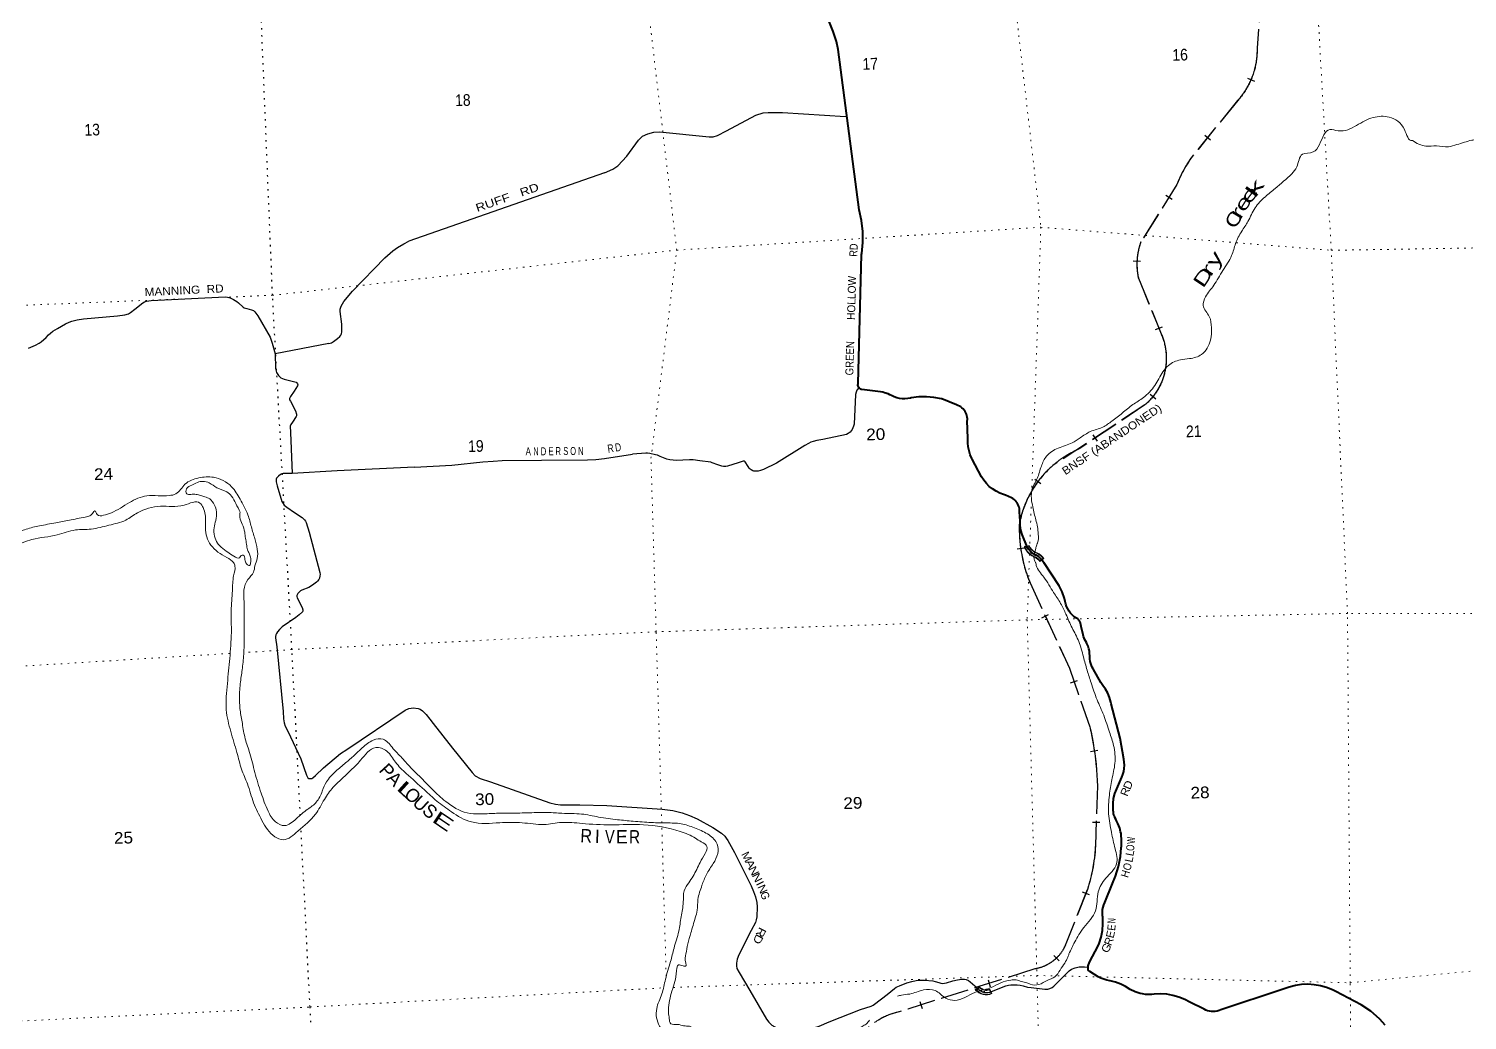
# Model space of a CAD drawing. Header units: feet. Extents: x 751810 to 1010326, y -353855 to -161247.
# Drawn here: x 887185 to 908761, y -190935 to -176058 of the extents above; entities that cross this region are included whole.
import ezdxf
from ezdxf.enums import TextEntityAlignment as Align

# ---------------------------------------------------------------- set-up
doc = ezdxf.new("R2010")
doc.units = ezdxf.units.FT
doc.header["$LTSCALE"] = 70
doc.header["$PDMODE"] = 32
doc.header["$PDSIZE"] = 35
doc.linetypes.add('DOTTED', pattern=[1.5, 0.3, -1.2])
doc.linetypes.add('LONG_DASHED', pattern=[7.5, 6, -1.5])
for name, color, linetype, lineweight in [('26', 7, 'Continuous', 40), ('29', 7, 'Continuous', 25), ('31', 7, 'Continuous', 13), ('39', 7, 'Continuous', 13), ('6', 7, 'DOTTED', 25), ('61', 7, 'Continuous', 13), ('63', 7, 'Continuous', 25), ('7', 7, 'DOTTED', 13)]:
    doc.layers.add(name, color=color, linetype=linetype, lineweight=lineweight)
for name, color, linetype in [('27', 7, 'Continuous'), ('30', 7, 'Continuous'), ('41', 7, 'Continuous')]:
    doc.layers.add(name, color=color, linetype=linetype)

msp = doc.modelspace()

# ---------------------------------------------------------------- linework, layer by layer
at = {"layer": '26'}
for points in [[(902378.96, -184026.41), (902362.37, -184005.12), (902329.67, -183976.94), (902268.81, -183944.22), (902220.67, -183910.59), (902187.06, -183873.33), (902160.72, -183832.43), (902085.6, -183647.53), (902085.06, -183645.87), (902067.42, -183580.14), (902056.76, -183512.93), (902053.17, -183444.98), (902047.17, -183304.94), (902046.1, -183279.82), (902042.88, -183254.94), (902039.07, -183236.88), (902031.91, -183214.74), (902022.48, -183193.48), (902010.88, -183173.32), (901997.23, -183154.48), (901981.69, -183137.17), (901964.43, -183121.58), (901945.63, -183107.88), (901925.5, -183096.23), (901835.47, -183054.66), (901807.06, -183046.36), (901748.76, -183024.34), (901693.1, -182996.34), (901640.66, -182962.68), (901592.03, -182923.72), (901547.73, -182879.89), (901508.26, -182831.68), (901474.05, -182779.6), (901334.8, -182513.84), (901331.67, -182507.73), (901306.64, -182450.99), (901287.68, -182391.94), (901275, -182331.23), (901268.73, -182269.53), (901268.94, -182207.52), (901262.57, -181933.63), (901262.61, -181933.02), (901262.94, -181909.59), (901260.81, -181886.26), (901256.26, -181863.28), (901249.33, -181840.89), (901240.09, -181819.36), (901228.66, -181798.91), (901215.15, -181779.77), (901199.72, -181762.14), (901182.53, -181746.23), (901163.77, -181732.19), (901143.64, -181720.2), (901122.37, -181710.37), (901100.19, -181702.83), (900881.6, -181612.82), (900874.67, -181611.09), (900761.99, -181589.61), (900647.68, -181580.02), (900532.99, -181582.43), (900419.19, -181596.82), (900409.95, -181599.26), (900369.07, -181607.27), (900327.59, -181610.96), (900285.95, -181610.3), (900244.6, -181605.29), (900204, -181595.98), (900164.6, -181582.49), (900126.63, -181560.99), (900101.84, -181548.43), (900073.29, -181536.93), (900017.73, -181518.58), (899994.46, -181511.93), (899960.55, -181506.14), (899682.05, -181473.01), (899676.54, -181471.56), (899668.99, -181468.83), (899661.77, -181465.33), (899654.95, -181461.09), (899648.61, -181456.16), (899642.83, -181450.6), (899637.65, -181444.46), (899633.15, -181437.82), (899630.41, -181432.7), (899622.69, -181407.67), (899623.39, -181382.7), (899677.56, -179445.11), (899679.68, -179431.55), (899695.89, -179266.83), (899694.79, -179101.31), (899676.4, -178936.81), (899640.91, -178775.14), (899325.45, -176367.94), (899300.22, -176249.47), (899252.61, -176096.55), (899189.27, -175949.45)], [(903324.18, -189166.61), (903438.85, -188882.1), (903483.84, -188774.31), (903529.82, -188627.44), (903560.19, -188476.57), (903572.27, -188348.35), (903574.6, -188323.54), (903575.63, -188298.35), (903576.44, -188222.19), (903570.47, -188159.04), (903568.1, -188133.9), (903562.21, -188109.04), (903548.26, -188054.14), (903522.31, -187983.82), (903501.48, -187941.59), (903489.11, -187916.51), (903473.86, -187891.59), (903472.76, -187889.65), (903464.82, -187871.45), (903458.83, -187852.51), (903455.92, -187838.28), (903452.89, -187812.99), (903450.77, -187788.28), (903448.39, -187760.54), (903448.62, -187684.19), (903456.83, -187608.28), (903472.93, -187533.64), (903581.11, -187289.15), (903596.16, -187249.25), (903608.4, -187203.46), (903615.79, -187156.64), (903618.24, -187109.3), (903615.73, -187061.97), (903610.46, -187016.21), (903555.15, -186702.82), (903421, -186186.8), (903415.26, -186161.04), (903395.11, -186093.83), (903368.05, -186029.1), (903334.36, -185967.55), (903294.43, -185909.86), (903265.52, -185866.16), (903149.23, -185663.87), (903134.83, -185638.82), (903125.09, -185613.87), (903117.83, -185594.57), (903107.3, -185554.17), (903101.05, -185512.89), (903099.15, -185471.19), (903095.08, -185429.12), (903092.65, -185403.99), (903088.26, -185379.12), (903085.54, -185363.69), (903073.49, -185321.07), (903057.06, -185279.95), (903049.59, -185265.77), (903036.37, -185240.67), (903019.2, -185215.77), (903014.06, -185205.29), (903013.53, -185203.84), (903005.8, -185178.53), (903000.09, -185153.84), (902970.49, -185025.9), (902964.68, -185000.78), (902960.97, -184975.9), (902960.02, -184971.95), (902956.01, -184960.64), (902950.84, -184949.82), (902944.56, -184939.59), (902937.25, -184930.08), (902928.99, -184921.38), (902919.86, -184913.6), (902909.97, -184906.81), (902899.42, -184901.09), (902888.33, -184896.51), (902866.76, -184880.67), (902837.7, -184855.08), (902811.47, -184826.59), (902788.36, -184795.52), (902768.63, -184762.21), (902752.49, -184727.01), (902740.11, -184690.32), (902731.64, -184652.54), (902718.41, -184605.04), (902682.98, -184507.65), (902637.57, -184414.5), (902409.07, -184066.84), (902402.29, -184056.66), (902378.96, -184026.41)], [(907529.2, -191006.56), (907451.98, -190920.96), (907442.97, -190912.34), (907312.45, -190800.99), (907171, -190703.89), (906791.71, -190503.95), (906739.17, -190477.78), (906650.99, -190442.83), (906559.63, -190417.28), (906466.1, -190401.43), (906371.43, -190395.44), (906276.65, -190399.38), (906182.8, -190413.2), (906090.91, -190436.76), (906001.98, -190469.8), (905065.42, -190778.75), (905064.57, -190779.14), (905037.57, -190789.8), (905009.6, -190797.59), (904980.97, -190802.4), (904951.99, -190804.2), (904922.99, -190802.96), (904894.27, -190798.69), (904866.16, -190791.45), (904838.95, -190781.31), (904812.96, -190768.38), (904597.97, -190664.15), (904523.62, -190624.63), (904436.54, -190588.9), (904346.2, -190562.47), (904253.6, -190545.62), (904159.74, -190538.55), (904065.65, -190541.33), (904028.6, -190547.08), (903982.16, -190549.84), (903935.69, -190547.74), (903889.69, -190540.79), (903856.41, -190532.45), (903779.99, -190507.11), (903706.63, -190473.92), (903637.39, -190429.75), (903562.82, -190392.44), (903484.76, -190363.13), (903404.07, -190342.15), (903398.07, -190341.43), (903352.59, -190333.28), (903308.21, -190320.41), (903265.42, -190302.98), (903224.69, -190281.17), (903101.5, -190201.18), (903076.5, -190184.95), (903073.92, -190159.96), (903073.6, -190155.34), (903074.28, -190135.94), (903076.99, -190116.71), (903080, -190104.64), (903088.29, -190079.77), (903101.58, -190054.64), (903220.87, -189829.21), (903238.77, -189783.94), (903268.51, -189687.48), (903288, -189588.43), (903297.03, -189487.9), (903295.88, -189411.97), (903295.5, -189386.88), (903292.13, -189361.97), (903290.28, -189347.72), (903289.37, -189310.47), (903292.36, -189273.33), (903299.22, -189236.71), (903309.86, -189201), (903324.18, -189166.61)]]:
    msp.add_lwpolyline(points, dxfattribs=at)
at = {"layer": '29'}
for p, q in [((895819.69, -178221.6), (892887.96, -179246.91)), ((891684.34, -180781.32), (890880.18, -180934.55))]:
    msp.add_line(p, q, dxfattribs=at)
for points in [[(895819.69, -178221.6), (895947.11, -178165.91), (896022.17, -178115.85), (896155.61, -177969.83), (896330.75, -177727.85), (896389.13, -177669.44), (896472.53, -177631.89), (896560.1, -177611.03), (896643.5, -177602.69), (897389.94, -177677.79), (897452.49, -177677.79), (897515.04, -177656.93), (897652.65, -177590.17), (898090.51, -177356.54), (898198.93, -177318.99), (898273.99, -177314.82), (898490.83, -177314.82), (899436.65, -177374.73)], [(891684.34, -180781.32), (891724.05, -180769.29), (891755.32, -180750.52), (891815.8, -180706.71), (891849.15, -180677.51), (891865.83, -180656.65), (891874.17, -180633.7), (891878.35, -180606.58), (891878.35, -180489.76), (891857.5, -180302.01), (891857.49, -180266.56), (891872.09, -180220.66), (891911.71, -180151.82), (892040.99, -179997.45), (892524.72, -179492.62), (892643.57, -179390.43), (892716.55, -179338.26), (892808.29, -179284.04), (892887.96, -179246.91)], [(888516.18, -180365.64), (888627.21, -180349.45), (888681.42, -180332.76), (888710.61, -180316.07), (888777.34, -180266.01), (888898.27, -180170.05), (888921.21, -180155.44), (888952.48, -180145.01), (889023.38, -180136.67), (890128.48, -180082.43), (890163.92, -180086.6), (890205.62, -180097.03), (890253.58, -180119.98), (890307.79, -180151.26), (890328.64, -180170.05), (890399.54, -180236.79), (890418.3, -180247.22), (890457.92, -180257.66), (890526.73, -180274.34), (890553.83, -180286.87), (890576.77, -180307.72), (890620.56, -180366.14), (890804.04, -180687.39), (890837.41, -180777.09), (890880.18, -180934.55)], [(887181.73, -180851.7), (887288.06, -180803.72), (887340.71, -180777.1), (887369.38, -180757.82), (887444.45, -180691.07), (887481.45, -180651.94), (887513.25, -180624.32), (887547.13, -180596.66), (887615.42, -180553.39), (887736.36, -180484.55), (887791.09, -180461.07), (887829.66, -180447.51), (887869.8, -180434.48), (887913.07, -180425.6), (888007.42, -180411.54), (888516.18, -180365.64)], [(890880.18, -180934.55), (890884.78, -181154.18), (890899.38, -181214.67), (890930.65, -181262.65), (890966.1, -181293.94), (891018.23, -181316.89), (891193.37, -181362.78), (891203.8, -181371.13), (891216.31, -181385.73), (891218.39, -181400.33), (891214.22, -181417.02), (891164.18, -181496.29), (891109.97, -181577.65), (891097.46, -181604.77), (891097.46, -181623.54), (891109.97, -181646.49), (891185.03, -181792.51), (891199.63, -181838.41), (891199.63, -181867.61), (891197.54, -181875.95), (891143.33, -181959.4), (891114.14, -181996.95), (891105.8, -182021.98), (891109.97, -182113.77), (891135.98, -182729.6)], [(899635.58, -181443.63), (899607.67, -181480.64), (899593.09, -181511.93), (899586.82, -181543.22), (899562.86, -181990.68), (899557.63, -182018.84), (899533.67, -182072.03), (899503.42, -182110.63), (899475.28, -182132.53), (899449.21, -182148.17), (899094.75, -182219.1), (899003.01, -182235.79), (898951.93, -182249.35), (898914.4, -182261.86), (898881.04, -182278.55), (898823.91, -182309.26), (898398.34, -182577.9), (898206.51, -182669.69), (898158.57, -182688.47), (898127.28, -182694.72), (898076.21, -182697.86), (898061.61, -182695.77), (898043.88, -182690.55), (898019.91, -182677), (898006.35, -182665.52), (897992.8, -182648.83), (897974.04, -182623.8), (897931.28, -182557.04), (897918.78, -182546.62), (897909.4, -182543.49), (897897.92, -182544.53), (897827.03, -182569.56), (897664.4, -182619.62), (897638.34, -182623.8), (897606.01, -182623.8), (897577.87, -182619.63), (897550.77, -182613.37), (897518.44, -182602.94), (897437.13, -182568.52), (897414.19, -182561.21), (897251.55, -182540.35), (897148.35, -182525.76), (897097.26, -182523.66), (896997.18, -182532.01), (896893.96, -182534.1), (896851.22, -182532.01), (896799.09, -182525.76), (896755.31, -182515.32), (896655.23, -182473.6), (896614.57, -182457.96), (896587.46, -182449.62), (896501.97, -182429.8), (896466.53, -182424.58), (896442.55, -182423.53), (896242.38, -182440.22)], [(892970.01, -182634.49), (893532.83, -182608.17), (893995.72, -182558.1), (894150.01, -182543.49), (894287.63, -182537.24), (894875.62, -182533.07), (895563.69, -182524.72), (895692.97, -182520.55), (895822.24, -182503.86), (896242.38, -182440.22)], [(891135.98, -182729.6), (890999.82, -182732.81), (890978.97, -182735.94), (890960.21, -182744.29), (890928.92, -182770.36), (890902.86, -182799.57), (890897.65, -182816.26), (890895.56, -182832.95), (890896.61, -182854.86), (890912.24, -182916.4), (890983.14, -183150.06), (890998.78, -183179.27), (891017.55, -183206.39), (891054.04, -183237.68), (891170.81, -183316.96), (891287.58, -183392.06), (891303.24, -183405.62), (891322, -183425.44), (891334.51, -183444.22), (891345.97, -183467.16), (891391.84, -183613.2), (891550.32, -184214.03), (891553.47, -184244.27), (891552.42, -184268.27), (891544.09, -184299.56), (891533.64, -184322.52), (891518.02, -184345.45), (891502.38, -184361.1), (891462.74, -184393.45), (891425.23, -184417.43), (891383.5, -184439.35), (891279.24, -184481.07), (891262.57, -184490.44), (891244.86, -184505.05), (891219.83, -184532.17), (891205.24, -184562.42), (891204.19, -184575.98), (891208.34, -184597.9), (891283.41, -184739.76), (891298.02, -184777.3), (891298.02, -184792.95), (891291.75, -184806.52), (891241.71, -184852.42), (891241.71, -184852.42), (891191.66, -184889.97), (890987.31, -185031.84), (890945.62, -185071.45), (890916.41, -185106.94), (890901.83, -185129.87), (890892.44, -185152.82), (890887.23, -185175.77), (890887.22, -185194.56), (890908.07, -185332.25)], [(892970.01, -182634.49), (891812.04, -182691.33), (891135.98, -182729.6)], [(890908.07, -185332.25), (891002.96, -186303.39), (891007.13, -186411.87), (891015.47, -186474.46), (891030.07, -186524.53), (891069.69, -186599.63), (891265.7, -187012.71), (891349.11, -187258.89), (891372.06, -187296.44), (891384.57, -187306.88), (891411.67, -187308.96), (891430.44, -187306.88), (891445.04, -187296.44), (891486.74, -187263.06), (891607.69, -187146.23), (891860.01, -186933.44), (891953.84, -186870.85), (892831.74, -186280.44), (892888.04, -186257.49), (892919.32, -186251.23), (892952.69, -186249.14), (893025.67, -186257.49), (893054.86, -186267.92), (893090.31, -186290.87), (893146.61, -186345.11), (893198.75, -186416.04), (893252.97, -186482.8), (893542.81, -186849.99)], [(893542.81, -186849.99), (893834.76, -187219.26), (893880.63, -187265.15), (893955.7, -187306.88), (894110.01, -187356.95), (894998.34, -187674.06), (895085.92, -187694.92), (895160.99, -187703.27), (895448.75, -187703.27), (895853.3, -187711.61), (896687.4, -187765.85), (896845.88, -187786.72), (896987.68, -187824.27), (897094.04, -187861.81), (897208.72, -187911.89)], [(897208.72, -187911.89), (897446.45, -188041.24), (897575.74, -188128.86), (897623.7, -188174.75), (897646.64, -188203.96), (897671.66, -188237.34), (897771.75, -188416.76), (898021.98, -188917.46), (898057.43, -189005.08), (898084.54, -189084.36), (898105.39, -189169.9), (898109.56, -189234.58), (898105.4, -189382.7), (898097.06, -189430.68), (898084.54, -189468.24), (898021.98, -189589.24), (897834.31, -189952.25), (897809.29, -190019), (897798.87, -190077.42), (897802, -190119.24), (897807.21, -190156.7), (897838.48, -190219.29), (898001.13, -190490.5)], [(902219.63, -190444.59), (902427.1, -190468.58), (902470.89, -190468.58), (902502.17, -190460.24), (902535.53, -190441.46), (902560.55, -190424.77), (902789.93, -190195.28), (902827.47, -190168.16), (902877.51, -190149.39), (902942.16, -190134.78), (902965.1, -190132.7), (903021.4, -190132.7), (903069.36, -190138.95)], [(898001.13, -190490.5), (898249.29, -190918.17), (898284.74, -190966.16), (898330.61, -191007.88), (898374.4, -191035), (898424.45, -191053.78), (898480.75, -191068.38), (898568.33, -191078.81), (898756.01, -191082.99), (898833.16, -191076.73), (898897.8, -191064.21), (898977.04, -191045.43), (899041.69, -191024.57), (899191.83, -190959.9), (899658.93, -190774.22), (899819.49, -190722.06), (899848.68, -190709.55), (899869.54, -190692.86), (900059.3, -190548.9)], [(900059.3, -190548.9), (900169.81, -190457.11), (900192.75, -190440.42), (900242.79, -190417.47), (900353.31, -190373.66), (900430.47, -190352.8), (900495.11, -190340.28), (900547.24, -190334.02), (900618.14, -190334.02), (900745.34, -190342.36), (900780.79, -190352.8), (900835.01, -190369.49), (900864.2, -190379.92), (900891.31, -190382), (900949.7, -190371.57), (901045.62, -190344.45), (901114.44, -190327.77), (901172.82, -190319.42), (901220.79, -190319.42), (901245.81, -190325.67), (901279.17, -190338.2), (901306.28, -190356.97), (901377.18, -190417.47), (901437.65, -190477.97), (901462.67, -190495.7), (901487.7, -190509.27), (901520.01, -190518.65), (901552.34, -190519.7), (901577.36, -190518.65), (901600.3, -190513.44), (901842.19, -190419.56), (901880.77, -190408.08), (901913.09, -190402.87), (901969.39, -190401.82), (902011.1, -190404.95), (902054.89, -190409.12), (902098.68, -190417.47), (902165.41, -190436.25), (902219.63, -190444.59)]]:
    msp.add_lwpolyline(points, dxfattribs=at)
at = {"layer": '29', "linetype": 'DOTTED', "lineweight": 100}
for centre, radius, start, end in [((902364.64, -183743.54), 223.09, 200.92099, 253.34758), ((902183.56, -184173.35), 244.15, 36.79061, 68.66439), ((901545.45, -190358.83), 158.66, 216.54142, 295.67802)]:
    msp.add_arc(centre, radius, start, end, dxfattribs=at)
at = {"layer": '31'}
for p, q in [((901387.98, -190475.8), (901447.98, -190430.8)), ((901399.29, -190477.32), (901446.53, -190441.88)), ((901594.46, -190478.34), (901619.34, -190531.88)), ((901598.4, -190467.82), (901630, -190535.84))]:
    msp.add_line(p, q, dxfattribs=at)
for radius, start, end in [(196.16, 216.54014, 295.67666), (188.16, 219.02885, 293.11949), (129.16, 220.01633, 292.2976), (121.16, 216.54042, 295.67696)]:
    msp.add_arc((901545.45, -190358.83), radius, start, end, dxfattribs=at)
msp.add_point((901399.29, -190477.32), dxfattribs=at)
at = {"layer": '39'}
for points in [[(907947.1, -177734.06), (907937.72, -177735.92), (907819.69, -177570.26), (907590.08, -177383.85), (907348.19, -177389.28), (907101.7, -177507.71), (906823.8, -177588.81), (906700.14, -177568.43), (906545.64, -177792.85), (906448.27, -177906.69), (906287.98, -177941.85), (906203.03, -178131.89), (906127.46, -178232.97), (905880.08, -178454.2), (905732.58, -178577.64), (905578.37, -178745.63), (905471.62, -178948.43), (905377.32, -179096.43), (905286.14, -179280.62), (905227.14, -179461.79), (905096.76, -179683.46), (904958.39, -179907.39), (904836.61, -180080.42), (904800.25, -180210.52), (904892.09, -180376.98), (904923.34, -180541.28), (904908.92, -180729.14), (904776.35, -180944.83), (904596.71, -181006.79), (904458.09, -181025.16), (904279.12, -181109.26), (904197.32, -181204.48), (904074.58, -181411.81), (903902.6, -181592.43), (903744.47, -181698.06), (903586.95, -181823.83), (903431.26, -181943.49), (903294.87, -182034.34), (903107.35, -182102.59), (902954.89, -182195.95), (902836.14, -182270.14), (902626.76, -182349.14), (902450.98, -182471.43), (902372.8, -182618.94), (902309.89, -182804.27), (902230.49, -182978.02), (902244.31, -183231.52), (902290.66, -183427.6), (902313.95, -183529.66), (902325.47, -183642.16), (902317.26, -183769.38), (902310.1, -183782.85)], [(907937.72, -177735.92), (908140, -177820.38), (908297.19, -177815.55), (908479.17, -177830.1), (908603.19, -177796.05), (908719.77, -177761.16), (908829.25, -177729.75), (908860.91, -177725.67)], [(886172.08, -185163.06), (886112.87, -184989.42), (886165.68, -184737.89), (886274.59, -184408.06), (886403.24, -184130.02), (886631.49, -183877.13), (886796.89, -183745.07), (886977.31, -183642.79), (887144.43, -183567.11), (887346.61, -183516.55), (887589.28, -183470.8), (887793.84, -183432.26), (888032.42, -183384.61), (888102.4, -183364.32), (888151.36, -183316.46), (888174.74, -183289.54), (888210.79, -183346.88), (888305.93, -183358.06), (888423.78, -183320.17), (888695.43, -183166.71), (888956.58, -183065.97), (889123.97, -183064.85), (889291.29, -183061.72), (889391.38, -183036.47), (889528.19, -182893.21), (889735.05, -182798.17), (889956.6, -182787.32), (890227.24, -182930.14), (890353.94, -183115.68), (890472.12, -183351.87), (890524.08, -183533.67), (890575.79, -183707.41), (890612.91, -183865.48), (890613.13, -184004.53), (890578.17, -184114.43), (890555, -184213.89), (890471.55, -184321.26), (890411.87, -184480.29), (890415.22, -184655.52), (890416.16, -184949.72), (890417.56, -185127.03), (890413.18, -185379.08), (890392.43, -185623.57), (890364.46, -185829.99), (890345.47, -186066.37), (890356.16, -186283.69), (890388.53, -186484.23), (890431.83, -186712.64), (890501.02, -186930.19), (890576.34, -187216.06), (890670.54, -187525.53), (890773.64, -187796.45), (890883.43, -187956.31), (891022.37, -188014.51), (891194.73, -187912.47), (891369.83, -187768.03), (891497.74, -187663.33), (891587.4, -187495.31), (891649.77, -187358.37), (891788.16, -187200.94), (891937.56, -187073.41), (892067.23, -186960.6), (892186.83, -186848.09), (892352.71, -186732.14), (892499.52, -186717.55), (892634.33, -186838.35), (892782.46, -186999.05), (892934.82, -187165.67), (893076.23, -187304.4), (893234.56, -187468.82), (893439.87, -187651.94), (893761.8, -187823.41), (893949.9, -187839.8), (894173.52, -187830.9), (894403.32, -187825.85), (894697.72, -187822.83), (894969.84, -187816.48), (895182.05, -187830.1), (895476.89, -187841.18), (895732.41, -187885.72), (896016.02, -187925.36), (896250.71, -187948.37), (896521.61, -187968.25), (896777.97, -187974.47), (896996.35, -187991.94), (897194.05, -188058.41), (897388.64, -188155.2), (897509.9, -188294.56), (897518.12, -188431.34), (897452.15, -188582.51), (897348.33, -188748.94), (897282.67, -188910.17), (897222.58, -189121.61), (897209.43, -189285.26), (897182.6, -189396.93), (897114.94, -189624.72), (897069.55, -189789.36)], [(890353.88, -183311.17), (890352.19, -183387.81), (890387.7, -183493.53), (890423.65, -183613.34), (890436.5, -183703.63), (890451.36, -183793.86), (890465.98, -183876.04), (890489.75, -183927.71), (890509.74, -183987.55), (890512.45, -184076.14), (890493.41, -184113.01), (890454.38, -184090.02), (890428.04, -184020.3), (890401.95, -183958.63), (890369.83, -183963.64), (890346.57, -183994.59), (890261.13, -183971.02), (890168.6, -183913.41), (890071.48, -183837.8), (890015.09, -183775.04), (889971.58, -183671.58), (889965.68, -183544.8), (889988.55, -183435.27), (890000.66, -183303.9), (889967.17, -183198.12), (889900.03, -183113.53), (889824.42, -183081.59), (889763.28, -183061.31), (889694.21, -183045.29), (889613.48, -183043.75), (889554.73, -183035.48), (889550.5, -182963.06), (889629.38, -182904.2), (889714.92, -182865.29), (889799.13, -182848.59), (889890.61, -182871.98), (890007.82, -182944.95), (890156.97, -183006.87), (890225.51, -183071.27), (890291.43, -183182.1), (890357.78, -183312.16)], [(893304.6, -187648.04), (893119.88, -187478.39), (892846.04, -187230.87), (892687.65, -187064.44), (892555.45, -186897.21), (892390.36, -186841.83), (892162.27, -187034.25), (892084.07, -187115.26), (891876.38, -187315.12), (891751.1, -187439.89), (891619.5, -187621.29), (891485.15, -187845.09), (891222.57, -188097.02), (891002.65, -188226.72), (890876.23, -188182.25), (890683.12, -187936.27), (890558.1, -187674.1), (890464.64, -187388.78), (890377.19, -187167.77), (890307.01, -186918.02), (890214.7, -186604.45), (890148.23, -186278), (890164.29, -185880.49), (890199.17, -185504.57), (890223.67, -185118.89), (890221.62, -184788.44), (890238.75, -184491.66), (890258.04, -184265.35), (890277.72, -184117.63), (890258.04, -184067.85), (890154.88, -183992.43), (890023.25, -183909.82), (889915.13, -183804.32), (889834.69, -183548.83), (889832.5, -183345.35), (889799.12, -183243.6), (889752.63, -183174.49), (889513.56, -183206.03), (889161.08, -183222.92), (888815.1, -183320.22), (888638.96, -183430.44), (888387.14, -183506.71), (888122.67, -183565.23), (887885.06, -183578.58), (887612.97, -183651.45), (887231.86, -183721.61), (886980.91, -183826.07), (886762.46, -184004.09), (886602.7, -184188.37), (886464.68, -184357.87), (886355.67, -184552.68), (886297.95, -184709.64), (886226.3, -184873.07), (886216.94, -185028.54), (886268.08, -185117.65), (886275.28, -185286.72), (886270.4, -185522.66), (886218.78, -185681.44), (886171.22, -185906.61), (886156.64, -186154.94), (886148.84, -186427.25), (886123.81, -186663.81), (886042.93, -186789.23), (885836.29, -186825.82), (885673.96, -186794.54), (885528.07, -186772.83), (885399.46, -186788.88), (885291.15, -186874.84), (885127.47, -186996.76), (884779.08, -187015.54), (884457.86, -186999.22), (884237.39, -186913.3), (884081.37, -186758.89), (884016.87, -186694.37), (883885.35, -186351.78), (883742.36, -186029.7), (883657.21, -185752.19), (883508.58, -185377.89), (883374.08, -185069.65), (883272.81, -184792.64), (883132.61, -184430.16), (883010.84, -184178.76)], [(902310.1, -183782.85), (902300.01, -183817.4), (902284.87, -183870.41), (902262.15, -183980.15)], [(902262.15, -183980.15), (902263.23, -184006.71), (902278.38, -184056.47), (902288.11, -184073.78)], [(902290.27, -184074.03), (902297.45, -184110.58), (902409.75, -184286.49), (902556.01, -184517.78), (902661.83, -184679.78), (902741.45, -184842.59), (902834.45, -185047.3), (902933.5, -185251.83), (903003, -185479.44), (903059.67, -185683.26), (903119.88, -185870.85), (903208.38, -186126.08), (903308.3, -186358.8), (903394.78, -186614.1), (903457.31, -186811.7), (903475.59, -187079.17), (903430.72, -187326.42), (903393.35, -187555.3), (903381.89, -187839.81), (903424.66, -188116.61), (903478.53, -188360.82), (903501.68, -188589.86), (903338.82, -188804.46), (903226.09, -189009.46), (903184.34, -189292.89), (903010.5, -189544.1), (902873.89, -189759.92), (902786.55, -189940.22)], [(901330.17, -196193.95), (901040.08, -196337.9), (900887.07, -196413.15), (900611.83, -196580.83), (900404.73, -196734.31), (900138.6, -196935.97), (899938.64, -197059.01), (899697.59, -197223.62), (899434.44, -197390.93), (899120.19, -197602.13), (898868.82, -197759), (898669.64, -197841.71), (898590.19, -197815.94), (898448.77, -197677.2), (898367.8, -197470.1), (898272.7, -197196.93), (898268.18, -196983.44), (898318.17, -196705.81), (898430.12, -196541.14), (898608.38, -196368.38), (898808.28, -196243.33), (899008.37, -196124.31), (899245.52, -196030.36), (899415.58, -195984.82), (899592.18, -195955.2), (899708.82, -195943.55), (899810.85, -195916.23), (899938.2, -195793.41), (900039.05, -195661.32), (900182.95, -195552.1), (900336.81, -195438.54), (900474.54, -195325.48), (900562.45, -195232.08), (900637.96, -195128.99), (900663.09, -195027.45), (900654.7, -194951.13), (900538.58, -194847.89), (900377.14, -194713.8), (900356.11, -194619.73), (900353.6, -194406.18), (900400.02, -194209.27), (900407.16, -193981.32), (900395.36, -193727.75), (900399.12, -193455.57), (900418.25, -193092.22), (900417.6, -192939.08), (900358.91, -192735.32), (900305.51, -192638.21), (900204.3, -192363.21), (900168.13, -192301.85), (900141.54, -192224.07), (899932.54, -192117.64), (899730.2, -192031.16), (899526.5, -191900.39), (899358.02, -191734.27), (899216.45, -191656), (899072.34, -191692.68), (898890.37, -191744.63), (898687.58, -191775.05), (898536.42, -191713.2), (898444.44, -191673.7), (898313.06, -191599.15), (898238.41, -191532.92), (898090.67, -191450.81), (897838.95, -191464.6), (897506.73, -191418.39), (897253.82, -191327.43), (897066.8, -191214.28), (896794.85, -191160.17), (896647.52, -191025.64), (896603.1, -190760.99), (896681.08, -190540.93), (896734.82, -190319.61), (896811.44, -190055.26), (896863.71, -189852.12), (896934.66, -189600.04), (896970.32, -189381.29), (897002.01, -189164.68), (897016.86, -188990.9), (897083.82, -188871.95), (897149.44, -188775.21), (897253.98, -188566.44), (897330.52, -188431.07), (897357.54, -188325.44), (897272.82, -188259.53), (897184.32, -188201.79), (896957.43, -188103.98), (896407.67, -188001.99), (895919.55, -188002.9), (895483.22, -187982.06), (895176.17, -187967.32), (894914.87, -187997.53), (894585.28, -187971.4), (894250.45, -187971.62), (893824.44, -187958.53), (893525.35, -187808.52), (893304.6, -187648.04)], [(897069.55, -189789.36), (897041.87, -189939.35), (897037.95, -190074.49), (897041.32, -190118.73), (896998.94, -190118.02), (896931.94, -190103.95), (896895.71, -190238.08), (896864.06, -190390.2), (896822.02, -190532.57), (896790.07, -190674.62), (896780.28, -190816), (896791.24, -190910.38), (896813.73, -190986.27), (896918.95, -190997.14), (897006.35, -191018.63), (897095.32, -191025.97), (897208.44, -191097.06), (897443.34, -191192.61), (897640.8, -191272.6)], [(902786.55, -189940.22), (902769.9, -189986.82), (902724.25, -190076.89), (902654.84, -190181.81), (902573.29, -190285.09), (902461.92, -190336.88), (902334.73, -190399.24), (902207.09, -190394.23), (902156.41, -190372.48), (902073.1, -190352.87), (901995.72, -190329.05), (901913.16, -190333.61), (901763.13, -190374.5), (901620.53, -190444.86), (901514.96, -190476.2)], [(901514.96, -190476.2), (901376.19, -190517.4), (901071.25, -190637.63), (900941.11, -190603.34), (900856.45, -190539.44), (900780.28, -190489.38), (900606.54, -190480.62), (900398.63, -190541.43), (900274.05, -190557.36), (900214.09, -190575.32)], [(899793.9, -190934.84), (899747, -190991.35), (899684.47, -191027.43), (899623.14, -191083.94), (899565.42, -191145.27), (899537.76, -191181.34), (899504.09, -191242.67), (899463.21, -191272.73), (899444.76, -191285.88)]]:
    msp.add_spline(points, degree=3, dxfattribs=at)
at = {"layer": '6'}
for points in [[(891259.02, -187863.51), (891133.1, -185373.05), (890841.21, -180057.56), (890625.85, -174737.71), (890404.14, -169474.47), (889953.3, -165915.98)], [(891678.33, -195997.15), (891404.24, -190735.53), (891268.62, -188053.34)]]:
    msp.add_lwpolyline(points, dxfattribs=at)
at = {"layer": '61'}
for p, q in [((902121.31, -183836.79), (902191.21, -183809.61)), ((902131.74, -183841.31), (902186.77, -183819.91)), ((902276.05, -183988.57), (902252.23, -183978.63)), ((902279.13, -183981.19), (902255.31, -183971.25)), ((902277.79, -183916.53), (902306.3, -183928.84)), ((902309.47, -183921.5), (902280.96, -183909.19)), ((902409.08, -184004.67), (902349.03, -184049.58)), ((902397.8, -184003.11), (902350.53, -184038.47))]:
    msp.add_line(p, q, dxfattribs=at)
for centre, radius, start, end in [((902364.65, -183743.54), 193.59, 203.23575, 243.20684), ((902364.65, -183743.54), 185.59, 200.91926, 243.20684), ((902364.64, -183743.54), 260.59, 200.921, 244.45074), ((902364.64, -183743.54), 252.59, 202.77262, 244.45074), ((902183.55, -184173.35), 206.65, 36.78718, 63.41122), ((902183.55, -184173.35), 214.65, 38.93081, 63.41122), ((902183.56, -184173.35), 273.65, 38.4707, 63.43731), ((902183.56, -184173.35), 281.65, 36.79008, 63.43731)]:
    msp.add_arc(centre, radius, start, end, dxfattribs=at)
msp.add_point((902131.74, -183841.31), dxfattribs=at)
at = {"layer": '63', "linetype": 'LONG_DASHED', "lineweight": 13}
for p, q in [((905750.67, -174492.04), (905607.77, -176346.5)), ((905317.2, -177133.35), (904617.43, -177995.26)), ((904405.71, -178392.75), (903865.27, -179253.8)), ((903827.57, -179801.11), (904169.86, -180637.01)), ((903926.08, -181700.53), (902951.7, -182355.26)), ((903213.65, -187417.74), (903182.77, -188319.54)), ((903061.62, -188974.21), (902739.67, -189790.24)), ((902273.04, -190163.33), (900253.36, -190803.86))]:
    msp.add_line(p, q, dxfattribs=at)
at = {"layer": '63'}
for p, q in [((905466.68, -176801.5), (905568.3, -176845.18)), ((904822.74, -177653.36), (904908.61, -177723.08)), ((904240.18, -178555.85), (904333.86, -178614.65)), ((903750.51, -179539.46), (903861, -179544.67)), ((904085.61, -180572.45), (904187.97, -180530.54)), ((904003.28, -181539.84), (904089.05, -181609.69)), ((903146.3, -182152.39), (903207.99, -182244.19)), ((902277.22, -182816.53), (902366.1, -182882.37)), ((902010.15, -183863.78), (902119.71, -183848.57)), ((902381.44, -184895.45), (902481.9, -184849.14)), ((902811.79, -185870.97), (902916.23, -185834.54)), ((903111.21, -186900.65), (903220.68, -186884.81)), ((903141.54, -187960.29), (903252.09, -187964.08)), ((902987.21, -189009.92), (903090.11, -189050.51)), ((902561.67, -189962.29), (902638.08, -190042.27)), ((901573.38, -190326.36), (901606.82, -190431.79)), ((900552.13, -190652.98), (900585.57, -190758.42))]:
    msp.add_line(p, q, dxfattribs=at)
at = {"layer": '63', "linetype": 'LONG_DASHED'}
for points in [[(905751.77, -174492.04), (905608.87, -176346.53), (905609.24, -176366.36), (905609.16, -176386.15), (905608.73, -176405.95), (905608.08, -176425.87), (905606.98, -176445.69), (905605.53, -176465.4), (905603.84, -176485.23), (905601.71, -176504.96), (905599.24, -176524.58), (905596.42, -176544.32), (905593.26, -176563.84), (905589.87, -176583.37), (905586.03, -176602.91)], [(905586.03, -176602.91), (905581.83, -176622.23), (905577.31, -176641.57), (905572.54, -176660.79), (905567.33, -176680.02), (905561.88, -176699.03), (905555.98, -176718.05), (905549.84, -176736.85), (905543.37, -176755.67), (905536.54, -176774.26), (905529.37, -176792.74), (905521.98, -176811.11), (905514.12, -176829.39), (905506.03, -176847.56), (905497.6, -176865.5), (905488.94, -176883.34), (905479.81, -176900.97), (905470.47, -176918.49), (905460.88, -176935.77), (905450.96, -176952.96), (905440.68, -176969.94), (905430.06, -176986.79), (905419.32, -177003.44), (905408.12, -177019.86), (905396.69, -177036.06), (905385.03, -177052.15), (905373.13, -177067.91), (905360.78, -177083.57), (905348.31, -177098.99), (905335.49, -177114.1), (905322.54, -177129.08), (905318.04, -177134.07), (904618.32, -177995.91), (904597.82, -178026.47), (904578.11, -178057.37), (904558.92, -178088.63), (904539.97, -178120.29), (904521.82, -178152.25), (904504.33, -178184.4), (904487.06, -178216.95), (904470.6, -178249.8), (904454.79, -178282.84), (904439.37, -178316.4), (904424.72, -178349.96), (904410.42, -178383.77), (904406.7, -178393.25), (903866.26, -179254.28), (903860.47, -179270.4), (903855.05, -179286.66), (903849.9, -179303.03), (903844.91, -179319.56), (903840.31, -179336.12), (903836.03, -179352.7), (903831.9, -179369.44), (903828.18, -179386.22), (903824.76, -179403.01), (903821.59, -179419.99), (903818.77, -179436.9), (903816.12, -179453.87), (903813.85, -179470.96), (903811.92, -179487.98), (903810.28, -179505.11), (903808.85, -179522.2), (903807.79, -179539.43), (903806.98, -179556.55), (903806.54, -179573.8), (903806.36, -179590.93), (903806.45, -179608.16), (903806.89, -179625.31), (903807.64, -179642.47), (903808.61, -179659.6), (903809.99, -179676.79), (903811.57, -179693.94), (903813.51, -179711.01), (903815.67, -179728.05), (903818.26, -179745.05), (903821.07, -179762.02), (903824.14, -179778.87), (903827.52, -179795.73), (903828.62, -179800.78), (904170.87, -180636.58), (904177.21, -180651.36), (904183.17, -180666.21), (904188.89, -180681.16), (904194.48, -180696.28), (904199.68, -180711.46), (904204.6, -180726.67), (904209.39, -180742.03), (904213.8, -180757.46), (904217.93, -180772.9), (904221.84, -180788.55), (904225.41, -180804.14), (904228.83, -180819.8), (904231.91, -180835.61), (904234.66, -180851.36), (904237.16, -180867.22), (904239.44, -180883.06), (904241.4, -180899.05), (904243.11, -180914.96), (904244.49, -180931), (904245.62, -180946.96)], [(904245.62, -180946.96), (904246.5, -180963.02), (904247.06, -180979.02), (904247.32, -180995.05), (904247.38, -181011.07), (904247.06, -181027.16), (904246.55, -181043.23), (904245.7, -181059.24), (904244.65, -181075.24), (904243.18, -181091.22), (904241.52, -181107.18), (904239.61, -181123.06), (904237.41, -181138.96), (904234.88, -181154.8), (904232.07, -181170.67), (904229.1, -181186.4), (904225.71, -181202.12), (904222.09, -181217.74), (904218.26, -181233.34), (904214.15, -181248.77), (904209.66, -181264.26), (904205.03, -181279.62), (904200.02, -181294.84), (904194.9, -181310), (904189.36, -181325.16), (904183.63, -181340.08), (904177.67, -181354.92), (904171.4, -181369.78), (904164.82, -181384.38), (904158.13, -181398.92), (904151.06, -181413.33), (904143.81, -181427.73), (904136.31, -181441.83), (904128.48, -181455.86), (904120.5, -181469.76), (904112.28, -181483.58), (904103.74, -181497.13), (904095, -181510.66), (904086.06, -181523.98), (904076.84, -181537.13), (904067.42, -181550.04), (904057.77, -181562.88), (904047.96, -181575.57), (904037.84, -181588.01), (904027.56, -181600.31), (904016.99, -181612.44), (904006.27, -181624.42), (903995.32, -181636.12), (903984.22, -181647.67), (903972.9, -181659.01), (903961.33, -181670.18), (903949.63, -181681.09), (903937.7, -181691.9), (903926.75, -181701.41), (902544.79, -182611.44), (902522.06, -182634.7), (902505.01, -182647.42), (902485.49, -182665.92), (902466.45, -182684.73), (902447.73, -182703.88), (902429.27, -182723.28), (902411.19, -182743.16), (902393.37, -182763.28), (902376.01, -182783.7), (902358.92, -182804.34), (902342.35, -182825.42), (902326.04, -182846.73), (902310.14, -182868.21), (902294.55, -182890.04), (902279.43, -182912.17), (902264.64, -182934.68), (902250.18, -182957.2), (902236.26, -182980.17), (902222.72, -183003.3), (902209.46, -183026.65), (902196.74, -183050.1), (902184.4, -183074.07), (902172.4, -183098.05), (902161.01, -183122.27), (902149.82, -183146.58), (902139.15, -183171.33), (902128.97, -183196.04), (902119.2, -183220.91)], [(902119.2, -183220.91), (902109.73, -183246.15), (902100.96, -183271.43), (902092.4, -183296.79), (902084.43, -183322.39), (902076.73, -183348.22), (902069.65, -183373.94), (902063.04, -183399.97), (902056.76, -183426.03), (902050.9, -183452.25), (902045.71, -183478.5), (902043.54, -183489.77), (902042.68, -183527.82), (902042.71, -183565.76), (902043.38, -183603.72), (902044.49, -183641.92), (902046.48, -183679.9), (902049.12, -183717.71), (902052.2, -183755.74), (902056.14, -183793.57), (902060.75, -183831.21), (902066.01, -183869.08), (902071.94, -183906.53), (902078.29, -183944), (902085.53, -183981.49), (902093.42, -184018.56), (902101.98, -184055.66), (902110.97, -184092.54), (902120.83, -184129.45), (902131.15, -184165.94), (902142.33, -184202.45), (902153.96, -184238.54), (902166.25, -184274.65), (902179.2, -184310.34), (902192.81, -184345.83), (902203.64, -184373.04), (902793.52, -185652.78), (903100.92, -186534.2), (903118.57, -186613.78), (903134.29, -186693.28), (903148.64, -186773.07), (903162.2, -186853.53), (903173.83, -186933.94), (903184, -187014.22), (903193.36, -187095.15), (903200.81, -187176.05), (903206.79, -187256.8), (903211.51, -187338.32), (903214.75, -187417.74), (903183.87, -188319.59), (903181.18, -188364.77), (903177.47, -188409.62), (903172.98, -188454.43), (903167.96, -188499.46), (903161.93, -188544.2), (903155.14, -188588.62), (903147.81, -188633.28), (903139.47, -188677.62), (903130.37, -188721.67), (903120.47, -188765.93), (903109.83, -188809.63), (903098.67, -188853.3), (903086.49, -188896.93), (903073.55, -188939.98), (903062.66, -188974.58), (902740.69, -189790.65), (902736.74, -189800.44), (902732.58, -189810.1), (902728.25, -189819.69), (902723.79, -189829.28), (902719.13, -189838.74), (902714.32, -189848.08), (902709.38, -189857.42), (902704.23, -189866.63), (902698.94, -189875.69), (902693.46, -189884.76), (902687.85, -189893.64), (902682.14, -189902.49), (902676.18, -189911.24), (902670.12, -189919.81), (902663.88, -189928.32), (902657.56, -189936.72), (902651.01, -189945.04), (902644.4, -189953.2), (902637.55, -189961.27), (902630.64, -189969.18), (902623.56, -189977.03), (902616.36, -189984.69), (902609.01, -189992.24), (902601.57, -189999.69), (902593.93, -190006.98), (902586.2, -190014.18), (902578.35, -190021.19), (902570.4, -190028.12), (902562.28, -190034.83), (902554.06, -190041.44), (902545.79, -190047.9), (902537.35, -190054.25), (902528.8, -190060.4), (902520.11, -190066.43), (902511.41, -190072.32)], [(902511.38, -190072.34), (902502.51, -190078.03), (902493.55, -190083.57), (902484.51, -190089.01), (902475.41, -190094.24), (902466.11, -190099.32), (902456.8, -190104.27), (902447.4, -190108.99), (902437.96, -190113.61), (902428.33, -190118.05), (902418.73, -190122.29), (902409.05, -190126.38), (902399.22, -190130.34), (902389.37, -190134.03), (902379.5, -190137.65), (902369.51, -190141.02), (902359.44, -190144.3), (902349.4, -190147.34), (902339.23, -190150.19), (902329.06, -190152.9), (902318.81, -190155.47), (902308.54, -190157.75), (902298.19, -190159.95), (902287.85, -190161.95), (902277.45, -190163.74), (902273.29, -190164.4), (900253.64, -190804.92), (900236.09, -190808.63), (900218.78, -190812.71), (900201.53, -190817.08), (900184.22, -190821.68), (900167.1, -190826.65), (900150.13, -190831.91), (900133.11, -190837.38), (900116.27, -190843.24), (900099.6, -190849.37), (900082.88, -190855.83), (900066.42, -190862.55), (900050.01, -190869.46), (900033.68, -190876.78), (900017.61, -190884.35), (900001.59, -190892.22), (899985.73, -190900.29), (899969.95, -190908.74), (899954.4, -190917.35), (899938.94, -190926.37), (899923.72, -190935.54)]]:
    msp.add_lwpolyline(points, dxfattribs=at)
at = {"layer": '63', "linetype": 'LONG_DASHED', "lineweight": 13}
msp.add_lwpolyline([(902202.63, -184373.47), (902792.5, -185653.19), (903099.86, -186534.5)], dxfattribs=at)
for centre, radius, start, end in [((904472.3, -176374.26), 1135.81, 318.06253, 1.40084), ((906360.08, -179178.6), 2106.45, 145.8217, 158.09501), ((904791.3, -179592.54), 986.04, 159.90752, 192.21159), ((903328.04, -181003.74), 918.24, 310.63909, 23.54029), ((903554.23, -183769.81), 1537.53, 113.07161, 169.50119), ((904222.38, -183550.97), 2180.8, 178.38875, 202.15761), ((898562.4, -187568.02), 4653.68, 1.85058, 12.83166), ((900602.15, -188180.52), 2584.36, 342.11487, 356.91659), ((902179.38, -189567.82), 602.83, 278.9387, 338.34891), ((900459, -191805.67), 1022.7, 101.59997, 209.30404)]:
    msp.add_arc(centre, radius, start, end, dxfattribs=at)
at = {"layer": '7'}
for p, q in [((890200.78, -185430.27), (886219.53, -185674.64)), ((896745.81, -190275.14), (896680.58, -188034.63))]:
    msp.add_line(p, q, dxfattribs=at)
for points in [[(907040.71, -195341.11), (907005.53, -190372.42), (906964.93, -184831.55), (906721.37, -179381.56), (906416.15, -173959.67), (906148.65, -168715.98), (906005.33, -165282.64)], [(896678.79, -187973.1), (896595.33, -185106.25), (896517.61, -182502.83), (896904.04, -179379.29), (896279.46, -174068), (896107.83, -168990.64), (895513.41, -165697.88)], [(900928.75, -165484.16), (901508.4, -168620.94), (901794.41, -174073.65), (902365.94, -179035.92), (902199.29, -183828.52)], [(877601.11, -180627.82), (880216.58, -180501.33), (885576.95, -180267.89), (890841.21, -180057.56), (896904.04, -179379.29), (902365.94, -179035.92), (906721.37, -179381.56), (908925.72, -179345.73)], [(902195.35, -183941.76), (902161.09, -184926.95), (902306.36, -190263.07), (902441.03, -195516.89)], [(909144.62, -184830.38), (906964.93, -184831.55), (902161.09, -184926.95), (896595.33, -185106.25), (891133.1, -185373.05), (890412.74, -185417.26)], [(896853.74, -190442.7), (902306.36, -190263.07), (907005.53, -190372.42), (909356.83, -190147.3)], [(878014.03, -191338.84), (880708.47, -191227.84), (886119.23, -190992.85), (891404.24, -190735.53), (896703.74, -190448.64)]]:
    msp.add_lwpolyline(points, dxfattribs=at)

# ---------------------------------------------------------------- texts
at = {"layer": '27'}
for s, rotation, width, p in [('RD', 87.55, 0.85, (899611.7, -179479.67)), ('HOLLOW', 88.399, 0.95, (899576.79, -180428.28)), ('GREEN', 88.399, 0.9, (899551.72, -181259.87))]:
    msp.add_text(s, height=120, rotation=rotation, dxfattribs=dict(at, width=width)).set_placement(p)
for s, rotation, width, p in [('R', 68.687, 1.05, (903684.79, -187527.97)), ('D', 67.113, 1.1, (903728.75, -187426.83)), ('O', 83.674, 0.75, (903766.64, -188352.67)), ('W', 90.304, 0.6, (903775.48, -188234.95)), ('H', 73.048, 0.9, (903689.78, -188755.01)), ('O', 76.048, 0.85, (903720.87, -188644.61)), ('N', 87.009, 0.7, (903484.65, -189445.68)), ('E', 83.292, 0.85, (903483.53, -189551)), ('G', 62.115, 1.1, (903399.26, -189877.64))]:
    msp.add_text(s, height=120, rotation=rotation, dxfattribs=dict(at, width=width)).set_placement(p, align=Align.CENTER)
for s, rotation, p in [('L', 78.414, (903746.06, -188530.11)), ('L', 79.044, (903759.83, -188435.96)), ('E', 76.575, (903467.19, -189659.79)), ('R', 68.987, (903440.9, -189771.51))]:
    msp.add_text(s, height=120, rotation=rotation, dxfattribs=at).set_placement(p, align=Align.CENTER)
at = {"layer": '30'}
for s, rotation, width, p in [('RUFF   RD', 19.276, 1.25, (893913.24, -178808.89)), ('MANNING  RD', 2.81, 1.1, (888925.48, -180069.99))]:
    msp.add_text(s, height=120, rotation=rotation, dxfattribs=dict(at, width=width)).set_placement(p)
for s, rotation, width, p in [('R', 8.613, 0.8, (895920.6, -182413.11)), ('D', 8.613, 0.8, (896032.71, -182396.12)), ('A', 0.406, 0.75, (894677.84, -182459.47)), ('N', 0.406, 0.65, (894793.12, -182458.65)), ('D', 0.695, 0.65, (894906.43, -182457.69)), ('E', 0.695, 0.7, (895019.34, -182456.32)), ('R', 0.695, 0.65, (895127.51, -182455.01)), ('S', 0.695, 0.7, (895240.42, -182453.64)), ('O', 0.695, 0.65, (895350.69, -182453.6)), ('N', 0.695, 0.65, (895465.96, -182452.19)), ('M', 296.554, 1.1, (897900.42, -188506.45)), ('A', 296.554, 1.3, (897955.54, -188616.76)), ('N', 296.554, 1.15, (898007.08, -188719.87)), ('N', 296.554, 1.15, (898057.77, -188821.3)), ('I', 296.554, 1.2, (898100.21, -188906.22)), ('N', 294.028, 1.1, (898135.82, -188990.44)), ('G', 288.698, 0.95, (898173.11, -189083.93)), ('D', 242.66, 1.2, (898071.35, -189692.58)), ('R', 242.662, 1.2, (898115.23, -189589.12))]:
    msp.add_text(s, height=120, rotation=rotation, dxfattribs=dict(at, width=width)).set_placement(p, align=Align.CENTER)
at = {"layer": '41'}
for s, rotation, width, p in [('e', 53.177, 1.7, (905492.9, -178708.15)), ('k', 53.994, 1.9, (905579.12, -178608.01)), ('e', 58.119, 1.55, (905417.6, -178823.99)), ('C', 60.303, 1.3, (905281.74, -179074.31)), ('r', 59.143, 1.7, (905356.77, -178935.39)), ('y', 58.759, 1.65, (904993.95, -179659.73)), ('D', 55.89, 1.55, (904797.59, -179962.8)), ('r', 58.303, 1.7, (904912.32, -179792))]:
    msp.add_text(s, height=200, rotation=rotation, dxfattribs=dict(at, width=width)).set_placement(p)
for s, rotation, p in [('P', 312.432, (892486.37, -187259.25)), ('A', 314.732, (892601.06, -187381.66)), ('O', 317.932, (892876.48, -187635.9)), ('U', 317.425, (892997.57, -187755.8)), ('S', 317.446, (893135.27, -187869.61)), ('I', 357.267, (895708.41, -188274.35)), ('E', 0.906, (896081.69, -188281.7))]:
    msp.add_text(s, height=200, rotation=rotation, dxfattribs=at).set_placement(p, align=Align.CENTER)
for s, rotation, width, p in [('L', 317.848, 2, (892793.02, -187561.75)), ('E', 326.103, 1.75, (893345.5, -188032.68)), ('R', 357.264, 0.9, (895541.59, -188266.26)), ('V', 358.884, 0.8, (895897.98, -188280.96)), ('R', 0.318, 0.85, (896272.27, -188282.51))]:
    msp.add_text(s, height=200, rotation=rotation, dxfattribs=dict(at, width=width)).set_placement(p, align=Align.CENTER)
at = {"layer": '63', "width": 1.1}
msp.add_text('BNSF (ABANDONED)', height=120, rotation=33.899, dxfattribs=at).set_placement((902733.46, -182758.64))
at = {"layer": '7'}
for s, width, p in [('16', 0.9, (904338.96, -176539.06)), ('17', 0.9, (899691.51, -176674.62)), ('18', 0.9, (893581.25, -177219.76)), ('13', 0.9, (888021.82, -177663.31)), ('20', 1.1, (899748.15, -182234.17)), ('21', 0.9, (904544.31, -182187.73)), ('19', 0.9, (893776.9, -182410.24)), ('24', 1.1, (888166.02, -182830.75)), ('28', 1.1, (904612.32, -187609.39)), ('30', 1.1, (893882.33, -187709.39)), ('29', 1.1, (899405.31, -187767.1)), ('25', 1.1, (888465.68, -188288.44))]:
    msp.add_text(s, height=175, rotation=1.762, dxfattribs=dict(at, width=width)).set_placement(p)

doc.saveas('drawing.dxf')
